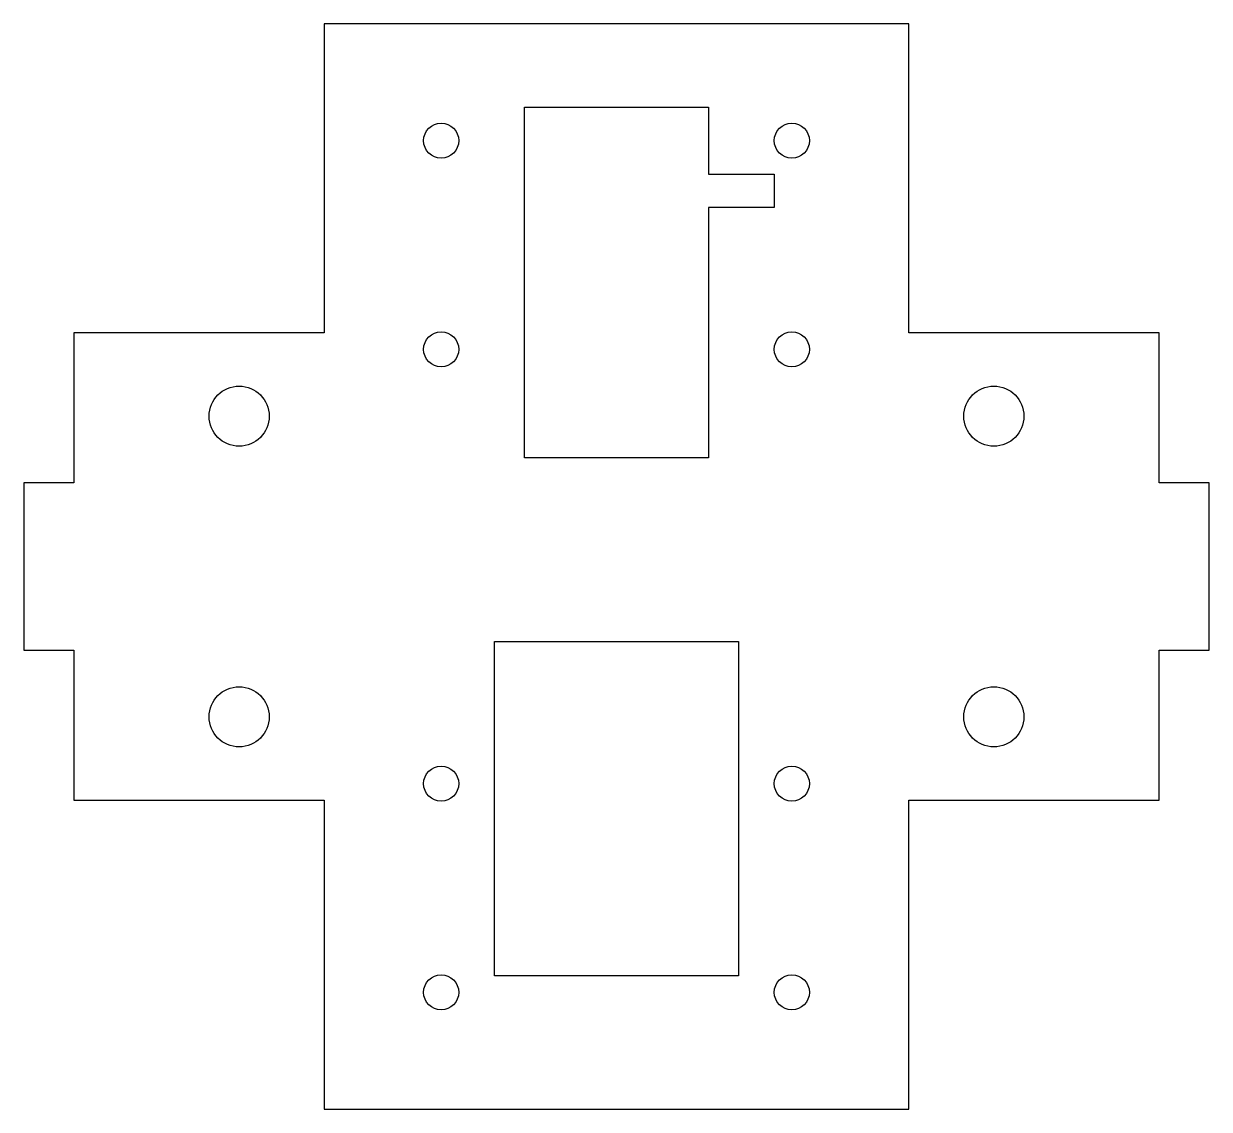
# Model space of a CAD drawing. Header units: millimetres. Extents: x -35.5 to 35.5, y -45.5 to 19.5.
import ezdxf

# ---------------------------------------------------------------- set-up
doc = ezdxf.new("R2010")
doc.units = ezdxf.units.MM

msp = doc.modelspace()

# ---------------------------------------------------------------- linework, layer by layer
for points in [[(17.5, 19.5), (-17.5, 19.5), (-17.5, 1), (-32.5, 1), (-32.5, -8), (-35.5, -8), (-35.5, -18), (-32.5, -18), (-32.5, -27), (-17.5, -27), (-17.5, -45.5), (17.5, -45.5), (17.5, -27), (32.5, -27), (32.5, -18), (35.5, -18), (35.5, -8), (32.5, -8), (32.5, 1), (17.5, 1)], [(-5.5, 14.5), (5.5, 14.5), (5.5, 10.5), (9.45, 10.5), (9.45, 8.5), (5.5, 8.5), (5.5, -6.5), (-5.5, -6.5)], [(-7.3, -37.5), (-7.3, -17.5), (7.3, -17.5), (7.3, -37.5)]]:
    msp.add_lwpolyline(points, close=True)
for centre, radius in [((-10.5, 12.5), 1.05), ((10.5, 12.5), 1.05), ((-10.5, 0), 1.05), ((10.5, 0), 1.05), ((-22.6, -4), 1.8), ((22.6, -4), 1.8), ((-22.6, -22), 1.8), ((22.6, -22), 1.8), ((-10.5, -26), 1.05), ((10.5, -26), 1.05), ((-10.5, -38.5), 1.05), ((10.5, -38.5), 1.05)]:
    msp.add_circle(centre, radius)

doc.saveas('drawing.dxf')
